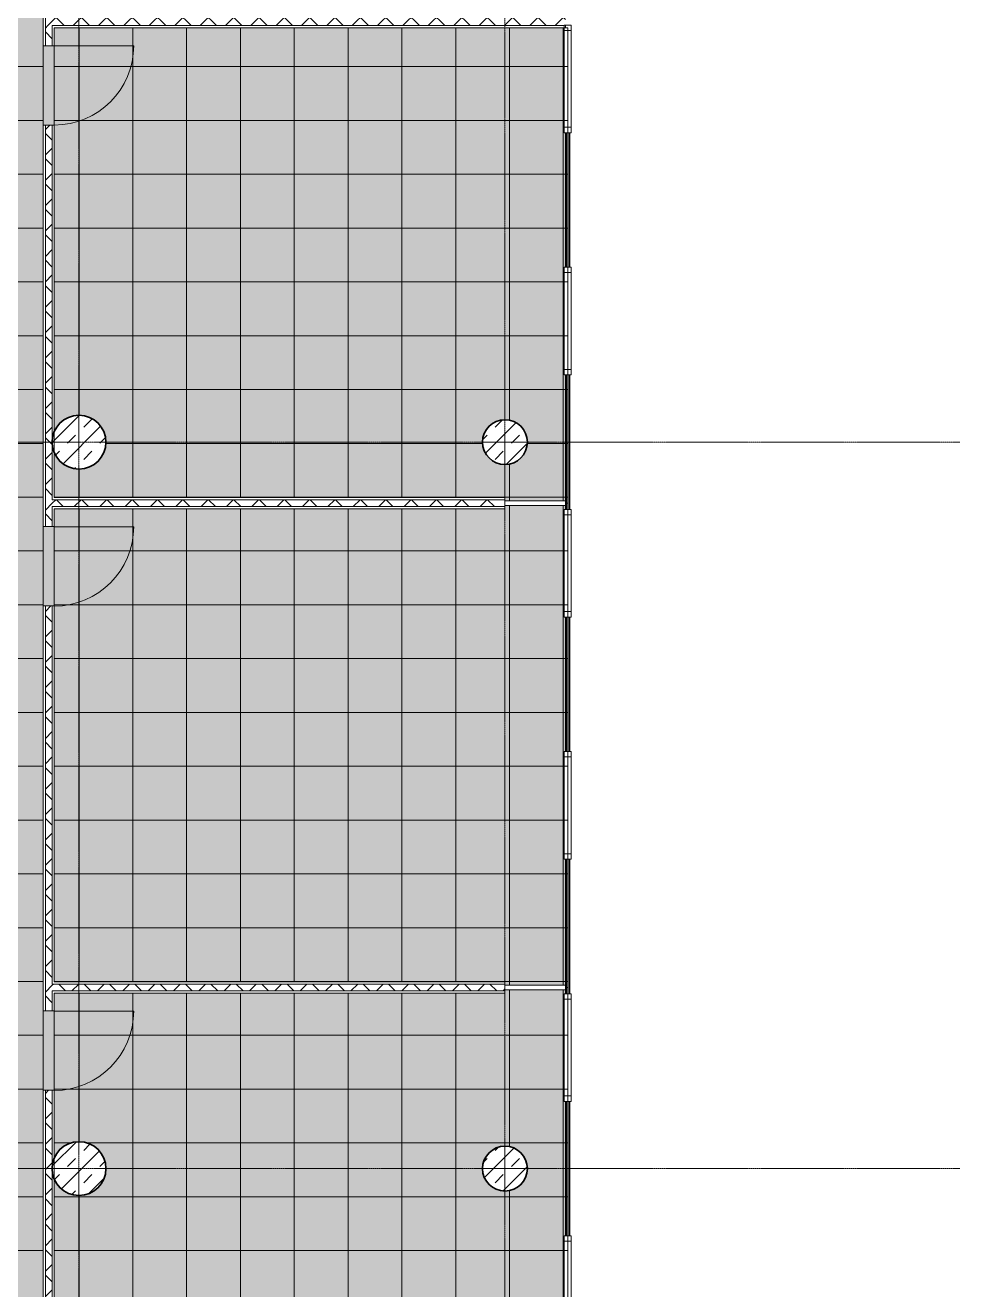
# Model space of a CAD drawing. Header units: millimetres. Extents: x -309577 to 26510, y -302335 to 26695.
# Drawn here: x -185888 to -175468, y -273553 to -259455 of the extents above; entities that cross this region are included whole.
import ezdxf

# ---------------------------------------------------------------- set-up
doc = ezdxf.new("R2010")
doc.units = ezdxf.units.MM
doc.linetypes.add('Rasterlinie', pattern=[22.225, 12.7, -3.175, 3.175, -3.175])
doc.linetypes.add('Über Schnittebene 1', pattern=[1, 0, -1])
for name, color, linetype, lineweight in [('A-CLNG-GRID', 1, 'Continuous', 9), ('A-CLNG-SUSP', 5, 'Continuous', 9), ('A-DOOR', 1, 'Continuous', 9), ('A-FLOR-PATT', 8, 'Continuous', 9), ('A-GLAZ', 6, 'Continuous', 9), ('A-GLAZ-FRAM', 6, 'Continuous', 9), ('A-GLAZ-GLAS', 6, 'Continuous', 9), ('A-WALL', 2, 'Continuous', 9), ('A-WALL-PATT', 2, 'Continuous', 35), ('S-COLS', 6, 'Continuous', 9), ('S-GRID', 1, 'Continuous', 9)]:
    doc.layers.add(name, color=color, linetype=linetype, lineweight=lineweight)
pattern_1 = [(180, (0, 0), (-6e-14, -500), [])]
pattern_2 = [(45, (0, 0), (-141.42136, 141.42136), []), (135, (0, 0), (-141.42136, -141.42136), [])]

# ---------------------------------------------------------------- blocks, each defined once
blk = doc.blocks.new('STB Stütze - rund - STB d_60-291082-Ebene 2')
at = {"layer": 'S-COLS'}
for start, end in [(0, 180), (180, 0)]:
    blk.add_arc((0, 0), 300, start, end, dxfattribs=at)
blk = doc.blocks.new('STB Stütze - rund - STB d_50-291081-Ebene 2')
at = {"layer": 'S-COLS'}
for start, end in [(0, 180), (180, 0)]:
    blk.add_arc((0, 0), 250, start, end, dxfattribs=at)
blk = doc.blocks.new('Systemelement - Metallpanel-V17-Ebene 2')
at = {"layer": 'A-GLAZ'}
h = blk.add_hatch(dxfattribs=at)
h.set_pattern_fill('FP_3', color=256, style=0, pattern_type=2)
h.set_pattern_definition(pattern_1)
h.paths.add_polyline_path([(750, 15), (750, 25), (-750, 25), (-750, 15), (-671, 15)], flags=0)
blk.add_line((-750, 25), (750, 25), dxfattribs=at)
blk = doc.blocks.new('Systemelement - Holzverschalung-282526-Ebene 2')
at = {"layer": 'A-GLAZ'}
for p, q in [((-337.5, 25), (337.5, 25)), ((-337.5, 25), (-337.5, -25)), ((337.5, 25), (337.5, -25)), ((337.5, -25), (-337.5, -25))]:
    blk.add_line(p, q, dxfattribs=at)
blk = doc.blocks.new('Fensterelement 1-flg - Standard-V13-Ebene 2')
at = {"layer": 'A-GLAZ-FRAM'}
for p, q in [((-600, -40), (-600, 40)), ((-600, 40), (570, 40)), ((600, 25), (600, -40)), ((600, -40), (-600, -40))]:
    blk.add_line(p, q, dxfattribs=at)
at = {"layer": 'A-GLAZ-GLAS'}
blk.add_line((-540, 0), (540, 0), dxfattribs=at)
blk = doc.blocks.new('Systemelement - Verglasung-250494-Ebene 2')
at = {"layer": 'A-GLAZ'}
for p, q in [((-750, 15), (750, 15)), ((-750, 15), (-750, -15)), ((750, 15), (750, -15)), ((750, -15), (-750, -15))]:
    blk.add_line(p, q, dxfattribs=at)
blk = doc.blocks.new('Fensterelement 1-flg - Standard-250493-Ebene 2')
at = {"layer": 'A-GLAZ-FRAM'}
for p, q in [((-600, -40), (-600, 40)), ((-600, 40), (600, 40)), ((600, 40), (600, -40)), ((600, -40), (-600, -40))]:
    blk.add_line(p, q, dxfattribs=at)
at = {"layer": 'A-GLAZ-GLAS'}
blk.add_line((-540, 0), (540, 0), dxfattribs=at)
blk = doc.blocks.new('Systemelement - Metallpanel-V37-Ebene 2')
at = {"layer": 'A-GLAZ'}
h = blk.add_hatch(dxfattribs=at)
h.set_pattern_fill('FP_1', color=256, style=0, pattern_type=2)
h.set_pattern_definition(pattern_1)
h.paths.add_polyline_path([(750, 25), (-750, 25), (-750, 15), (750, 15)], flags=0)
h.paths.add_polyline_path([(750, -15), (-750, -15), (-750, -25), (750, -25)], flags=0)
for p, q in [((-750, 25), (750, 25)), ((750, -25), (-750, -25))]:
    blk.add_line(p, q, dxfattribs=at)
blk = doc.blocks.new('Systemelement - Metallpanel-V36-Ebene 2')
at = {"layer": 'A-GLAZ'}
h = blk.add_hatch(dxfattribs=at)
h.set_pattern_fill('FP_1', color=256, style=0, pattern_type=2)
h.set_pattern_definition(pattern_1)
h.paths.add_polyline_path([(750, -15), (-750, -15), (-750, -25), (750, -25)], flags=0)
h.paths.add_polyline_path([(750, 15), (750, 25), (-750, 25), (-750, 15), (-597, 15)], flags=0)
for p, q in [((-750, 25), (750, 25)), ((655, -25), (-750, -25)), ((750, -25), (705, -25))]:
    blk.add_line(p, q, dxfattribs=at)
blk = doc.blocks.new('Fensterelement 1-flg - Standard-250499-Ebene 2')
at = {"layer": 'A-GLAZ-FRAM'}
for p, q in [((-600, -40), (-600, 40)), ((-600, 40), (-540, 40)), ((-540, 40), (-540, -40)), ((540, 40), (-540, 40)), ((540, -40), (540, 40)), ((540, 40), (600, 40)), ((600, 40), (600, -40)), ((-540, -40), (-600, -40)), ((-540, -40), (540, -40)), ((600, -40), (540, -40))]:
    blk.add_line(p, q, dxfattribs=at)
at = {"layer": 'A-GLAZ-GLAS'}
blk.add_line((-540, 0), (540, 0), dxfattribs=at)
blk = doc.blocks.new('Systemelement - Verglasung-V41-Ebene 2')
at = {"layer": 'A-GLAZ'}
for p, q in [((750, 15), (-750, 15)), ((-750, -15), (750, -15))]:
    blk.add_line(p, q, dxfattribs=at)
blk = doc.blocks.new('STB Stütze - rund - STB d_60-V78-Ebene 2')
at = {"layer": 'S-COLS'}
h = blk.add_hatch(dxfattribs=at)
h.set_pattern_fill('FP_92', color=256, style=0, pattern_type=2)
h.set_pattern_definition([(225, (-185288.7, -272202.99), (179.60512, -179.60512), []), (225, (-185468.3, -272202.99), (179.60512, -179.60512), [127, -127])])
h.paths.add_polyline_path([(0, 300), (-59, 294), (-115, 277), (-167, 249), (-212, 212), (-249, 167), (-277, 115), (-294, 59), (-300, 0), (-294, -59), (-277, -115), (-249, -167), (-212, -212), (-167, -249), (-115, -277), (-59, -294), (0, -300), (59, -294), (115, -277), (167, -249), (212, -212), (249, -167), (277, -115), (294, -59), (300, 0), (294, 59), (277, 115), (249, 167), (212, 212), (167, 249), (115, 277), (59, 294)], flags=0)
at = {"layer": 'S-COLS', "lineweight": 35}
for start, end in [(0, 180), (180, 0)]:
    blk.add_arc((0, 0), 300, start, end, dxfattribs=at)
blk = doc.blocks.new('STB Stütze - rund - STB d_60-V79-Ebene 2')
at = {"layer": 'S-COLS'}
h = blk.add_hatch(dxfattribs=at)
h.set_pattern_fill('FP_93', color=256, style=0, pattern_type=2)
h.set_pattern_definition([(225, (-185288.7, -264102.99), (179.60512, -179.60512), []), (225, (-185468.3, -264102.99), (179.60512, -179.60512), [127, -127])])
h.paths.add_polyline_path([(0, 300), (-59, 294), (-115, 277), (-167, 249), (-216, 208), (-249, 167), (-277, 115), (-294, 59), (-300, 0), (-294, -59), (-277, -115), (-249, -167), (-212, -212), (-167, -249), (-115, -277), (-59, -294), (0, -300), (59, -294), (115, -277), (167, -249), (212, -212), (249, -167), (277, -115), (294, -59), (300, 0), (294, 59), (277, 115), (249, 167), (212, 212), (167, 249), (115, 277), (59, 294)], flags=0)
at = {"layer": 'S-COLS', "lineweight": 35}
for start, end in [(0, 180), (180, 0)]:
    blk.add_arc((0, 0), 300, start, end, dxfattribs=at)
blk = doc.blocks.new('STB Stütze - rund - STB d_50-V83-Ebene 2')
at = {"layer": 'S-COLS'}
h = blk.add_hatch(dxfattribs=at)
h.set_pattern_fill('FP_97', color=256, style=0, pattern_type=2)
h.set_pattern_definition([(225, (-180538.7, -264102.99), (179.60512, -179.60512), []), (225, (-180718.3, -264102.99), (179.60512, -179.60512), [127, -127])])
h.paths.add_polyline_path([(0, 250), (-56, 244), (-108, 225), (-156, 195), (-195, 156), (-225, 108), (-244, 56), (-250, 0), (-244, -56), (-225, -108), (-195, -156), (-156, -195), (-108, -225), (-56, -244), (0, -250), (56, -244), (108, -225), (156, -195), (195, -156), (225, -108), (244, -56), (250, 0), (244, 56), (225, 108), (195, 156), (156, 195), (108, 225), (56, 244)], flags=0)
at = {"layer": 'S-COLS', "lineweight": 35}
for start, end in [(0, 180), (180, 0)]:
    blk.add_arc((0, 0), 250, start, end, dxfattribs=at)
blk = doc.blocks.new('STB Stütze - rund - STB d_50-V85-Ebene 2')
at = {"layer": 'S-COLS'}
h = blk.add_hatch(dxfattribs=at)
h.set_pattern_fill('FP_99', color=256, style=0, pattern_type=2)
h.set_pattern_definition([(225, (-180538.7, -272202.99), (179.60512, -179.60512), []), (225, (-180718.3, -272202.99), (179.60512, -179.60512), [127, -127])])
h.paths.add_polyline_path([(0, 250), (-56, 244), (-108, 225), (-156, 195), (-195, 156), (-225, 108), (-244, 56), (-250, 0), (-244, -56), (-225, -108), (-195, -156), (-156, -195), (-108, -225), (-56, -244), (0, -250), (56, -244), (108, -225), (156, -195), (195, -156), (225, -108), (244, -56), (250, 0), (244, 56), (225, 108), (195, 156), (156, 195), (108, 225), (56, 244)], flags=0)
at = {"layer": 'S-COLS', "lineweight": 35}
for start, end in [(0, 180), (180, 0)]:
    blk.add_arc((0, 0), 250, start, end, dxfattribs=at)
blk = doc.blocks.new('Drehflügel 1-flg - Stahlzarge1 - 88_5 x 2_26-266604-Ebene 2')
at = {"layer": 'A-DOOR', "linetype": 'Über Schnittebene 1'}
for p, q in [((442, 48), (-443, 48)), ((-443, -77), (442, -77))]:
    blk.add_line(p, q, dxfattribs=at)
at = {"layer": 'A-DOOR'}
blk.add_line((442, -962), (442, -77), dxfattribs=at)
blk.add_arc((442, -77), 885, 180, 270, dxfattribs=at)
blk = doc.blocks.new('Systemelement - Holzverschalung-V87-Ebene 2')
at = {"layer": 'A-GLAZ'}
for p, q in [((337.5, 25), (-337.5, 25)), ((-337.5, 25), (-337.5, -25)), ((337.5, -25), (337.5, 25)), ((-337.5, -25), (337.5, -25))]:
    blk.add_line(p, q, dxfattribs=at)

msp = doc.modelspace()

# ---------------------------------------------------------------- hatches: boundary and pattern name
at = {"layer": 'A-CLNG-GRID', "lineweight": 18}
h = msp.add_hatch(dxfattribs=at)
h.set_pattern_fill('FP_56', color=256, style=0, pattern_type=2)
h.set_pattern_definition([(270, (-186588.7, 259683), (600, 4e-14), []), (0, (-186588.7, 259683), (0, 600), [])])
h.paths.add_polyline_path([(-189934, -278983), (-183244, -278983), (-183244, -277583), (-185689, -277583), (-185689, -240678), (-187489, -240678), (-187489, -277583), (-189934, -277583), (-189934, -278481)], flags=0)
h = msp.add_hatch(dxfattribs=at)
h.set_pattern_fill('FP_38', color=256, style=0, pattern_type=2)
h.set_pattern_definition([(180, (-183488.7, 262083), (-7e-14, -600), []), (270, (-183488.7, 262083), (600, 4e-14), [])])
h.paths.add_polyline_path([(-179839, -264783), (-179839, -259483), (-185564, -259483), (-185564, -263984), (-185538, -263936), (-185501, -263891), (-185455, -263854), (-185403, -263826), (-185347, -263809), (-185289, -263803), (-185230, -263809), (-185174, -263826), (-185122, -263854), (-185077, -263891), (-185039, -263936), (-185012, -263988), (-184994, -264044), (-184989, -264103), (-184994, -264162), (-185012, -264218), (-185039, -264270), (-185077, -264315), (-185122, -264352), (-185174, -264380), (-185230, -264397), (-185289, -264403), (-185347, -264397), (-185403, -264380), (-185455, -264352), (-185504, -264311), (-185538, -264270), (-185564, -264222), (-185564, -264720), (-180539, -264720), (-180539, -264758), (-179864, -264758), (-179864, -264783)], flags=0)
h.paths.add_polyline_path([(-180539, -264353), (-180594, -264347), (-180647, -264328), (-180695, -264298), (-180734, -264259), (-180764, -264211), (-180782, -264159), (-180789, -264103), (-180782, -264047), (-180764, -263995), (-180734, -263947), (-180695, -263908), (-180647, -263878), (-180594, -263859), (-180539, -263853), (-180483, -263859), (-180426, -263880), (-180383, -263908), (-180343, -263947), (-180313, -263995), (-180295, -264047), (-180289, -264103), (-180295, -264159), (-180313, -264211), (-180343, -264259), (-180383, -264298), (-180430, -264328), (-180483, -264347), (-180489, -264347)], flags=0)
h = msp.add_hatch(dxfattribs=at)
h.set_pattern_fill('FP_35', color=256, style=0, pattern_type=2)
h.set_pattern_definition([(90, (-182288.7, 267483), (-600, 4e-14), []), (180, (-182288.7, 267483), (-7e-14, -600), [])])
h.paths.add_polyline_path([(-179864, -270183), (-179839, -270183), (-179839, -264783), (-179864, -264783), (-179864, -264808), (-180539, -264808), (-180539, -264845), (-185564, -264845), (-185564, -270120), (-180539, -270120), (-180539, -270158), (-179864, -270158), (-179864, -270181)], flags=0)
h = msp.add_hatch(dxfattribs=at)
h.set_pattern_fill('FP_36', color=256, style=0, pattern_type=2)
h.set_pattern_definition([(180, (-182888.7, 272883), (-7e-14, -600), []), (270, (-182888.7, 272883), (600, 4e-14), [])])
h.paths.add_polyline_path([(-185564, -275520), (-179839, -275520), (-179839, -270183), (-179864, -270183), (-179864, -270208), (-180539, -270208), (-180539, -270245), (-185564, -270245), (-185564, -272084), (-185538, -272036), (-185501, -271991), (-185455, -271954), (-185403, -271926), (-185347, -271909), (-185289, -271903), (-185230, -271909), (-185174, -271926), (-185122, -271954), (-185077, -271991), (-185039, -272036), (-185012, -272088), (-184994, -272144), (-184989, -272203), (-184994, -272262), (-185012, -272318), (-185039, -272370), (-185077, -272415), (-185122, -272452), (-185174, -272480), (-185230, -272497), (-185289, -272503), (-185347, -272497), (-185403, -272480), (-185455, -272452), (-185501, -272415), (-185538, -272370), (-185564, -272322), (-185564, -274230)], flags=0)
h.paths.add_polyline_path([(-180539, -272453), (-180594, -272447), (-180647, -272428), (-180695, -272398), (-180734, -272359), (-180764, -272311), (-180782, -272259), (-180789, -272203), (-180782, -272147), (-180764, -272095), (-180734, -272047), (-180695, -272008), (-180647, -271978), (-180594, -271959), (-180539, -271953), (-180483, -271959), (-180430, -271978), (-180383, -272008), (-180343, -272047), (-180313, -272095), (-180295, -272147), (-180289, -272203), (-180295, -272259), (-180313, -272311), (-180343, -272359), (-180383, -272398), (-180430, -272428), (-180483, -272447)], flags=0)
at = {"layer": 'A-FLOR-PATT'}
h = msp.add_hatch(dxfattribs=at)
h.set_pattern_fill('FP_101', color=256, style=0, pattern_type=2)
h.set_pattern_definition([(90, (-186608.69, 258096.74), (-100, 6e-15), []), (180, (-186608.69, 258096.74), (-200, -200), [100, -700]), (180, (-186708.69, 258496.74), (-200, -200), [100, -700])])
h.paths.add_polyline_path([(-185256, -278983), (-183244, -278983), (-183244, -277583), (-185689, -277583), (-185689, -271330), (-185564, -271330), (-185564, -272084), (-185538, -272036), (-185501, -271991), (-185455, -271954), (-185403, -271926), (-185347, -271909), (-185289, -271903), (-185230, -271909), (-185174, -271926), (-185122, -271954), (-185077, -271991), (-185039, -272036), (-185012, -272088), (-184994, -272144), (-184989, -272203), (-184994, -272262), (-185012, -272318), (-185039, -272370), (-185077, -272415), (-185122, -272452), (-185174, -272480), (-185230, -272497), (-185289, -272503), (-185347, -272497), (-185403, -272480), (-185455, -272452), (-185501, -272415), (-185538, -272370), (-185564, -272322), (-185564, -275520), (-179864, -275520), (-179864, -274153), (-179879, -274153), (-179879, -272953), (-179864, -272953), (-179864, -271453), (-179879, -271453), (-179879, -270253), (-179864, -270253), (-179864, -270208), (-180539, -270208), (-180539, -270245), (-185564, -270245), (-185564, -270445), (-185689, -270445), (-185689, -265930), (-185564, -265930), (-185564, -270120), (-180539, -270120), (-180539, -270158), (-179864, -270158), (-179864, -268753), (-179879, -268753), (-179879, -267553), (-179864, -267553), (-179864, -266053), (-179879, -266053), (-179879, -264853), (-179864, -264853), (-179864, -264808), (-180539, -264808), (-180539, -264845), (-185564, -264845), (-185564, -265045), (-185689, -265045), (-185689, -260568), (-185564, -260568), (-185564, -263984), (-185538, -263936), (-185501, -263891), (-185455, -263854), (-185403, -263826), (-185347, -263809), (-185289, -263803), (-185230, -263809), (-185174, -263826), (-185122, -263854), (-185077, -263891), (-185039, -263936), (-185012, -263988), (-184994, -264044), (-184989, -264103), (-184994, -264162), (-185012, -264218), (-185039, -264270), (-185077, -264315), (-185122, -264352), (-185174, -264380), (-185230, -264397), (-185289, -264403), (-185347, -264397), (-185403, -264380), (-185455, -264352), (-185504, -264311), (-185538, -264270), (-185564, -264222), (-185564, -264720), (-180539, -264720), (-180539, -264758), (-179864, -264758), (-179864, -263353), (-179879, -263353), (-179879, -262153), (-179864, -262153), (-179864, -260653), (-179879, -260653), (-179879, -259483), (-185564, -259483), (-185564, -259683), (-185689, -259683), (-185689, -255130), (-185564, -255130), (-185564, -255884), (-185538, -255836), (-185501, -255791), (-185455, -255754), (-185403, -255726), (-185347, -255709), (-185289, -255703), (-185230, -255709), (-185174, -255726), (-185122, -255754), (-185077, -255791), (-185039, -255836), (-185012, -255888), (-184994, -255944), (-184989, -256003), (-184994, -256062), (-185012, -256118), (-185039, -256170), (-185077, -256215), (-185122, -256252), (-185174, -256280), (-185230, -256297), (-185289, -256303), (-185347, -256297), (-185403, -256280), (-185455, -256252), (-185501, -256215), (-185538, -256170), (-185564, -256122), (-185564, -259283), (-179864, -259283), (-179864, -257953), (-179879, -257953), (-179879, -256753), (-179864, -256753), (-179864, -255253), (-179879, -255253), (-179879, -254053), (-179864, -254053), (-179864, -254008), (-180539, -254008), (-180539, -254045), (-185564, -254045), (-185564, -254245), (-185689, -254245), (-185689, -249730), (-185564, -249730), (-185564, -253920), (-180539, -253920), (-180539, -253958), (-179864, -253958), (-179864, -252553), (-179879, -252553), (-179879, -251353), (-179864, -251353), (-179864, -249853), (-179879, -249853), (-179879, -248653), (-179864, -248653), (-179864, -248608), (-180539, -248608), (-180539, -248645), (-185564, -248645), (-185564, -248845), (-185689, -248845), (-185689, -245680), (-185564, -245680), (-185564, -247784), (-185538, -247736), (-185501, -247691), (-185455, -247654), (-185403, -247626), (-185347, -247609), (-185289, -247603), (-185230, -247609), (-185174, -247626), (-185122, -247654), (-185077, -247691), (-185039, -247736), (-185012, -247788), (-184994, -247844), (-184989, -247903), (-184994, -247962), (-185012, -248018), (-185039, -248070), (-185077, -248115), (-185122, -248152), (-185174, -248180), (-185230, -248197), (-185289, -248203), (-185347, -248197), (-185403, -248180), (-185455, -248152), (-185501, -248115), (-185538, -248070), (-185564, -248022), (-185564, -248520), (-180539, -248520), (-180539, -248558), (-179864, -248558), (-179864, -247153), (-179879, -247153), (-179879, -245953), (-179864, -245953), (-179864, -244558), (-180539, -244558), (-180539, -244595), (-185564, -244595), (-185564, -244795), (-185689, -244795), (-185689, -244270), (-185564, -244270), (-185564, -244470), (-180539, -244470), (-180539, -244508), (-179864, -244508), (-179864, -244453), (-179879, -244453), (-179879, -243253), (-179864, -243253), (-179864, -241753), (-179879, -241753), (-179879, -240673), (-185489, -240673), (-185489, -241483), (-185564, -241483), (-185564, -243385), (-185689, -243385), (-185689, -240678), (-185889, -240678), (-185889, -240673), (-187289, -240673), (-187289, -240678), (-187489, -240678), (-187489, -243385), (-187614, -243385), (-187614, -241483), (-187689, -241483), (-187689, -240673), (-193299, -240673), (-193299, -241753), (-193314, -241753), (-193314, -243253), (-193299, -243253), (-193299, -244453), (-193314, -244453), (-193314, -244508), (-192639, -244508), (-192639, -244470), (-187614, -244470), (-187614, -244270), (-187489, -244270), (-187489, -244795), (-187614, -244795), (-187614, -244595), (-192639, -244595), (-192639, -244558), (-193314, -244558), (-193314, -245953), (-193299, -245953), (-193299, -247153), (-193314, -247153), (-193314, -248558), (-192639, -248558), (-192639, -248520), (-187614, -248520), (-187614, -245680), (-187489, -245680), (-187489, -248845), (-187614, -248845), (-187614, -248645), (-192639, -248645), (-192639, -248608), (-193314, -248608), (-193314, -248653), (-193299, -248653), (-193299, -249853), (-193314, -249853), (-193314, -251353), (-193299, -251353), (-193299, -252553), (-193314, -252553), (-193314, -253958), (-192639, -253958), (-192639, -253920), (-187614, -253920), (-187614, -249730), (-187489, -249730), (-187489, -254245), (-187614, -254245), (-187614, -254045), (-192639, -254045), (-192639, -254008), (-193314, -254008), (-193314, -254053), (-193299, -254053), (-193299, -255253), (-193314, -255253), (-193314, -256753), (-193299, -256753), (-193299, -257953), (-193314, -257953), (-193314, -259283), (-187614, -259283), (-187614, -255130), (-187489, -255130), (-187489, -259683), (-187614, -259683), (-187614, -259483), (-193299, -259483), (-193299, -260653), (-193314, -260653), (-193314, -262153), (-193299, -262153), (-193299, -263353), (-193314, -263353), (-193314, -263408), (-192639, -263408), (-192639, -263370), (-187614, -263370), (-187614, -260568), (-187489, -260568), (-187489, -263695), (-187614, -263695), (-187614, -263495), (-192639, -263495), (-192639, -263458), (-193314, -263458), (-193314, -264853), (-193299, -264853), (-193299, -266053), (-193314, -266053), (-193314, -267458), (-192639, -267458), (-192639, -267420), (-187614, -267420), (-187614, -264580), (-187489, -264580), (-187489, -267745), (-187614, -267745), (-187614, -267545), (-192639, -267545), (-192639, -267508), (-193314, -267508), (-193314, -267553), (-193299, -267553), (-193299, -268753), (-193314, -268753), (-193314, -270253), (-193299, -270253), (-193299, -271453), (-193314, -271453), (-193314, -271508), (-192639, -271508), (-192639, -271470), (-187614, -271470), (-187614, -268630), (-187489, -268630), (-187489, -271795), (-187614, -271795), (-187614, -271595), (-192639, -271595), (-192639, -271558), (-193314, -271558), (-193314, -272953), (-193299, -272953), (-193299, -274153), (-193314, -274153), (-193314, -275520), (-187614, -275520), (-187614, -272680), (-187489, -272680), (-187489, -277583), (-189934, -277583), (-189934, -278983), (-185714, -278983)], flags=0)
h.paths.add_polyline_path([(-180539, -272453), (-180594, -272447), (-180647, -272428), (-180695, -272398), (-180734, -272359), (-180764, -272311), (-180782, -272259), (-180789, -272203), (-180782, -272147), (-180764, -272095), (-180734, -272047), (-180695, -272008), (-180647, -271978), (-180594, -271959), (-180539, -271953), (-180483, -271959), (-180430, -271978), (-180383, -272008), (-180343, -272047), (-180313, -272095), (-180295, -272147), (-180289, -272203), (-180295, -272259), (-180313, -272311), (-180343, -272359), (-180383, -272398), (-180430, -272428), (-180483, -272447)], flags=0)
h.paths.add_polyline_path([(-192639, -272453), (-192694, -272447), (-192747, -272428), (-192795, -272398), (-192834, -272359), (-192864, -272311), (-192882, -272259), (-192889, -272203), (-192882, -272147), (-192864, -272095), (-192834, -272047), (-192795, -272008), (-192747, -271978), (-192694, -271959), (-192639, -271953), (-192583, -271959), (-192530, -271978), (-192483, -272008), (-192443, -272047), (-192413, -272095), (-192395, -272147), (-192389, -272203), (-192395, -272259), (-192413, -272311), (-192443, -272359), (-192483, -272398), (-192530, -272428), (-192583, -272447)], flags=0)
h.paths.add_polyline_path([(-192639, -264353), (-192694, -264347), (-192747, -264328), (-192795, -264298), (-192834, -264259), (-192864, -264211), (-192882, -264159), (-192889, -264103), (-192882, -264047), (-192864, -263995), (-192834, -263947), (-192795, -263908), (-192747, -263878), (-192694, -263859), (-192639, -263853), (-192583, -263859), (-192530, -263878), (-192483, -263908), (-192443, -263947), (-192413, -263995), (-192395, -264047), (-192389, -264103), (-192395, -264159), (-192413, -264211), (-192443, -264259), (-192483, -264298), (-192530, -264328), (-192583, -264347)], flags=0)
h.paths.add_polyline_path([(-180539, -264353), (-180594, -264347), (-180647, -264328), (-180695, -264298), (-180734, -264259), (-180764, -264211), (-180782, -264159), (-180789, -264103), (-180782, -264047), (-180764, -263995), (-180734, -263947), (-180695, -263908), (-180647, -263878), (-180594, -263859), (-180539, -263853), (-180483, -263859), (-180430, -263878), (-180383, -263908), (-180343, -263947), (-180313, -263995), (-180295, -264047), (-180289, -264103), (-180295, -264159), (-180313, -264211), (-180343, -264259), (-180383, -264298), (-180430, -264328), (-180483, -264347)], flags=0)
h.paths.add_polyline_path([(-180539, -256253), (-180594, -256247), (-180647, -256228), (-180695, -256198), (-180734, -256159), (-180764, -256111), (-180782, -256059), (-180789, -256003), (-180782, -255947), (-180764, -255895), (-180734, -255847), (-180695, -255808), (-180647, -255778), (-180594, -255759), (-180539, -255753), (-180483, -255759), (-180430, -255778), (-180382, -255809), (-180343, -255847), (-180313, -255895), (-180295, -255947), (-180289, -256003), (-180295, -256059), (-180313, -256111), (-180343, -256159), (-180383, -256198), (-180430, -256228), (-180483, -256247)], flags=0)
h.paths.add_polyline_path([(-192639, -256253), (-192694, -256247), (-192747, -256228), (-192795, -256198), (-192834, -256159), (-192864, -256111), (-192882, -256059), (-192889, -256003), (-192882, -255947), (-192864, -255895), (-192834, -255847), (-192795, -255808), (-192747, -255778), (-192694, -255759), (-192639, -255753), (-192583, -255759), (-192530, -255778), (-192483, -255808), (-192443, -255847), (-192413, -255895), (-192395, -255947), (-192389, -256003), (-192395, -256059), (-192413, -256111), (-192443, -256159), (-192483, -256198), (-192530, -256228), (-192583, -256247)], flags=0)
h.paths.add_polyline_path([(-192639, -248153), (-192694, -248147), (-192747, -248128), (-192795, -248098), (-192834, -248059), (-192864, -248011), (-192882, -247959), (-192889, -247903), (-192882, -247847), (-192864, -247795), (-192834, -247747), (-192795, -247708), (-192747, -247678), (-192694, -247659), (-192639, -247653), (-192583, -247659), (-192530, -247678), (-192483, -247708), (-192443, -247747), (-192413, -247795), (-192395, -247847), (-192389, -247903), (-192395, -247959), (-192413, -248011), (-192443, -248059), (-192483, -248098), (-192530, -248128), (-192583, -248147)], flags=0)
h.paths.add_polyline_path([(-180539, -248153), (-180594, -248147), (-180647, -248128), (-180695, -248098), (-180734, -248059), (-180764, -248011), (-180782, -247959), (-180789, -247903), (-180782, -247847), (-180764, -247795), (-180734, -247747), (-180695, -247708), (-180647, -247678), (-180594, -247659), (-180539, -247653), (-180483, -247659), (-180430, -247678), (-180383, -247708), (-180343, -247747), (-180313, -247795), (-180295, -247847), (-180289, -247903), (-180295, -247959), (-180313, -248011), (-180343, -248059), (-180383, -248098), (-180430, -248128), (-180483, -248147)], flags=0)
at = {"layer": 'A-WALL-PATT', "lineweight": 9}
h = msp.add_hatch(dxfattribs=at)
h.set_pattern_fill('FP_59', color=256, style=0, pattern_type=2)
h.set_pattern_definition(pattern_2)
h.paths.add_polyline_path([(-182363, -259458), (-179879, -259458), (-179879, -259453), (-179864, -259453), (-179864, -259308), (-185664, -259308), (-185664, -259458), (-185256, -259458)], flags=0)
h = msp.add_hatch(dxfattribs=at)
h.set_pattern_fill('FP_59', color=256, style=0, pattern_type=2)
h.set_pattern_definition(pattern_2)
h.paths.add_polyline_path([(-185589, -275520), (-185589, -271330), (-185664, -271330), (-185664, -275520)], flags=0)
h.paths.add_polyline_path([(-185664, -270445), (-185589, -270445), (-185589, -265930), (-185664, -265930), (-185664, -268562)], flags=0)
h.paths.add_polyline_path([(-185589, -265045), (-185589, -260568), (-185664, -260568), (-185664, -265045)], flags=0)
h.paths.add_polyline_path([(-185664, -259683), (-185589, -259683), (-185589, -259458), (-185664, -259458), (-185664, -259483)], flags=0)
h = msp.add_hatch(dxfattribs=at)
h.set_pattern_fill('FP_59', color=256, style=0, pattern_type=2)
h.set_pattern_definition(pattern_2)
h.paths.add_polyline_path([(-185589, -264820), (-180539, -264820), (-180539, -264745), (-185589, -264745)], flags=0)
h = msp.add_hatch(dxfattribs=at)
h.set_pattern_fill('FP_59', color=256, style=0, pattern_type=2)
h.set_pattern_definition(pattern_2)
h.paths.add_polyline_path([(-180539, -270220), (-180539, -270145), (-185589, -270145), (-185589, -270220), (-182363, -270220)], flags=0)

# ---------------------------------------------------------------- linework, layer by layer
at = {"layer": 'A-CLNG-SUSP'}
for p, q in [((-179839, -259483), (-179864, -259483)), ((-179839, -275520), (-179839, -259483)), ((-179839, -264783), (-179864, -264783)), ((-179864, -270183), (-179839, -270183))]:
    msp.add_line(p, q, dxfattribs=at)
at = {"layer": 'A-WALL'}
for p, q in [((-185689, -271330), (-185689, -243385)), ((-185664, -259683), (-185664, -255130)), ((-179879, -259458), (-185589, -259458)), ((-185589, -259683), (-185589, -259458)), ((-179864, -259483), (-179879, -259483)), ((-179864, -259453), (-179864, -259483)), ((-185564, -259683), (-185564, -264222)), ((-185664, -265045), (-185664, -260568)), ((-185589, -264745), (-185589, -260568)), ((-180539, -264745), (-185589, -264745)), ((-185564, -264720), (-180539, -264720)), ((-180539, -264720), (-180539, -264845)), ((-180539, -264820), (-185589, -264820)), ((-185589, -265045), (-185589, -264820)), ((-180539, -264845), (-185564, -264845)), ((-185564, -265045), (-185564, -265930)), ((-185664, -270445), (-185664, -265930)), ((-185589, -270145), (-185589, -265930)), ((-180539, -270145), (-185589, -270145)), ((-180539, -270220), (-185589, -270220)), ((-185589, -270445), (-185589, -270220)), ((-185564, -270120), (-180539, -270120)), ((-180539, -270245), (-185564, -270245)), ((-180539, -270120), (-180539, -270245)), ((-185564, -270445), (-185564, -272322)), ((-185664, -275520), (-185664, -271330)), ((-185589, -275520), (-185589, -271330))]:
    msp.add_line(p, q, dxfattribs=at)
at = {"layer": 'A-WALL', "color": 7}
for p, q in [((-185564, -259483), (-179879, -259483)), ((-185564, -259683), (-185564, -259483)), ((-185689, -259683), (-185564, -259683)), ((-185564, -260568), (-185689, -260568)), ((-185564, -264720), (-185564, -264222)), ((-185564, -265045), (-185564, -264845)), ((-185689, -265045), (-185564, -265045)), ((-185564, -265930), (-185689, -265930)), ((-185564, -270120), (-185564, -265930)), ((-185564, -270445), (-185564, -270245)), ((-185689, -270445), (-185564, -270445)), ((-185689, -271330), (-185689, -275520)), ((-185564, -271330), (-185689, -271330)), ((-185564, -275520), (-185564, -272322))]:
    msp.add_line(p, q, dxfattribs=at)
at = {"layer": 'S-GRID', "linetype": 'Rasterlinie'}
for p, q in [((-185289, -235883), (-185289, -277785)), ((-180539, -277785), (-180539, -235883)), ((-175468, -264103), (-297439, -264103)), ((-175468, -272203), (-297439, -272203))]:
    msp.add_line(p, q, dxfattribs=at)

# ---------------------------------------------------------------- block references
at = {"layer": 'A-DOOR', "rotation": 90}
for p in [(-185641, -260125), (-185641, -265488), (-185641, -270888)]:
    msp.add_blockref('Drehflügel 1-flg - Stahlzarge1 - 88_5 x 2_26-266604-Ebene 2', p, dxfattribs=at)
at = {"layer": 'A-GLAZ'}
for name, p, rotation in [('Fensterelement 1-flg - Standard-V13-Ebene 2', (-179839, -260053), 90.0000000000001), ('Fensterelement 1-flg - Standard-250499-Ebene 2', (-179839, -260053), 270.0000000000001), ('Systemelement - Metallpanel-V37-Ebene 2', (-179839, -261403), 270.0000000000001), ('Systemelement - Verglasung-250494-Ebene 2', (-179839, -261403), 270.0000000000001), ('Systemelement - Verglasung-V41-Ebene 2', (-179839, -261403), 270.0000000000001), ('Systemelement - Metallpanel-V17-Ebene 2', (-179839, -261403), 270.0000000000001), ('Fensterelement 1-flg - Standard-250493-Ebene 2', (-179839, -262753), 90.0000000000001), ('Fensterelement 1-flg - Standard-250499-Ebene 2', (-179839, -262753), 270.0000000000001), ('Systemelement - Metallpanel-V36-Ebene 2', (-179839, -264103), 270.0000000000001), ('Systemelement - Verglasung-250494-Ebene 2', (-179839, -264103), 270.0000000000001), ('Systemelement - Verglasung-V41-Ebene 2', (-179839, -264103), 270.0000000000001), ('Systemelement - Metallpanel-V17-Ebene 2', (-179839, -264103), 270.0000000000001), ('Fensterelement 1-flg - Standard-250493-Ebene 2', (-179839, -265453), 90.0000000000001), ('Fensterelement 1-flg - Standard-250499-Ebene 2', (-179839, -265453), 270.0000000000001), ('Systemelement - Metallpanel-V37-Ebene 2', (-179839, -266803), 270.0000000000001), ('Systemelement - Verglasung-250494-Ebene 2', (-179839, -266803), 270.0000000000001), ('Systemelement - Verglasung-V41-Ebene 2', (-179839, -266803), 270.0000000000001), ('Systemelement - Metallpanel-V17-Ebene 2', (-179839, -266803), 270.0000000000001), ('Fensterelement 1-flg - Standard-250493-Ebene 2', (-179839, -268153), 90.0000000000001), ('Fensterelement 1-flg - Standard-250499-Ebene 2', (-179839, -268153), 270.0000000000001), ('Systemelement - Metallpanel-V36-Ebene 2', (-179839, -269503), 270.0000000000001), ('Systemelement - Verglasung-250494-Ebene 2', (-179839, -269503), 270.0000000000001), ('Systemelement - Verglasung-V41-Ebene 2', (-179839, -269503), 270.0000000000001), ('Systemelement - Metallpanel-V17-Ebene 2', (-179839, -269503), 270.0000000000001), ('Fensterelement 1-flg - Standard-250493-Ebene 2', (-179839, -270853), 90.0000000000001), ('Fensterelement 1-flg - Standard-250499-Ebene 2', (-179839, -270853), 270.0000000000001), ('Systemelement - Metallpanel-V37-Ebene 2', (-179839, -272203), 270.0000000000001), ('Systemelement - Verglasung-250494-Ebene 2', (-179839, -272203), 270.0000000000001), ('Systemelement - Verglasung-V41-Ebene 2', (-179839, -272203), 270.0000000000001), ('Systemelement - Metallpanel-V17-Ebene 2', (-179839, -272203), 270.0000000000001), ('Fensterelement 1-flg - Standard-250493-Ebene 2', (-179839, -273553), 90.0000000000001), ('Fensterelement 1-flg - Standard-250499-Ebene 2', (-179839, -273553), 270.0000000000001)]:
    msp.add_blockref(name, p, dxfattribs=dict(at, rotation=rotation))
for name, p in [('Systemelement - Holzverschalung-282526-Ebene 2', (-180201, -264783)), ('Systemelement - Holzverschalung-V87-Ebene 2', (-180201, -264783)), ('Systemelement - Holzverschalung-282526-Ebene 2', (-180201, -270183)), ('Systemelement - Holzverschalung-V87-Ebene 2', (-180201, -270183))]:
    msp.add_blockref(name, p, dxfattribs=at)
at = {"layer": 'S-COLS', "rotation": 180}
for name, p in [('STB Stütze - rund - STB d_60-291082-Ebene 2', (-185289, -264103)), ('STB Stütze - rund - STB d_60-V79-Ebene 2', (-185289, -264103)), ('STB Stütze - rund - STB d_50-291081-Ebene 2', (-180539, -264103)), ('STB Stütze - rund - STB d_50-V83-Ebene 2', (-180539, -264103)), ('STB Stütze - rund - STB d_60-291082-Ebene 2', (-185289, -272203)), ('STB Stütze - rund - STB d_60-V78-Ebene 2', (-185289, -272203)), ('STB Stütze - rund - STB d_50-291081-Ebene 2', (-180539, -272203)), ('STB Stütze - rund - STB d_50-V85-Ebene 2', (-180539, -272203))]:
    msp.add_blockref(name, p, dxfattribs=at)

doc.saveas('drawing.dxf')
